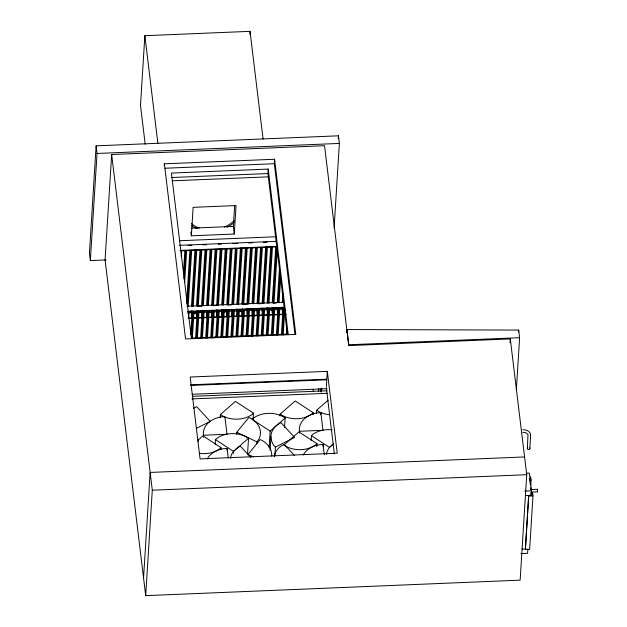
<?xml version="1.0" encoding="UTF-8"?>
<svg xmlns="http://www.w3.org/2000/svg" width="627" height="627" viewBox="0 0 627 627"><rect width="100%" height="100%" fill="white"/><g stroke="black" fill="none" stroke-linecap="round" stroke-linejoin="round"><path stroke-width="0.94" d="M527.346 448.626L527.997 434.55L525.779 432.685L522.832 432.293M530.583 435.318C530.755 431.392 526.178 429.487 522.847 429.761M529.862 448.76L530.599 435.067M334.089 228.15L339.372 143.426L338.455 135.816L96.119 145.84L89.434 252.963L90.351 260.573L105.987 259.931M90.351 260.573L97.036 153.458L96.119 145.84M111.661 154.524L105.077 259.962L145.699 595.65L520.144 580.155L526.727 474.71L510.292 338.917L348.737 345.602L324.543 145.715L111.661 154.524L152.283 490.204L145.699 595.65M263.081 139.131L250.032 31.35L144.853 35.7L140.503 105.438L145.198 144.281M164.25 165.724L164.368 163.819L274.602 159.258L295.795 334.395L185.561 338.956L164.368 163.819M143.552 577.882L150.135 472.437L524.572 456.942M181.219 256.631L181.579 250.831M183.429 273.607L184.871 250.408M184.04 278.686L185.717 250.377M184.636 282.511L186.627 250.62M186.603 303.358L189.918 250.204M191.353 235.807L193.132 207.349L236.042 205.578L234.263 234.028L191.353 235.807L190.89 231.998M187.261 306.227L190.765 250.165M187.34 306.501L190.835 250.447M188.178 306.47L191.682 250.408M187.99 313.712L188.037 311.501M188.531 318.516L188.954 311.744M191.172 310.882L191.666 317.889L192.011 310.851M191.47 306.047L194.973 249.993M192.387 306.297L195.812 249.961M190.796 334.528L192.246 311.329M193.226 306.258L196.729 250.204M191.58 335.453L193.085 311.298M191.47 338.635L193.163 311.572M192.317 338.604L194.002 311.541M196.517 305.843L200.021 249.781M197.364 305.804L200.859 249.75M197.137 310.921L196.713 317.685L196.094 312.607M197.434 306.086L200.938 250.024M195.6 338.18L197.293 311.117M198.281 306.047L201.776 249.993M196.517 338.423L198.132 311.086M197.364 338.392L199.049 311.329M201.267 310.467L201.761 317.474L202.106 310.428M201.51 306.595L205.068 249.577M202.482 305.874L205.907 249.538M200.656 337.977L202.341 310.914M203.328 305.843L206.824 249.781M201.557 336.973L203.187 310.874M201.573 338.219L203.258 311.157M202.474 337.216L204.096 311.117M206.314 310.255L206.808 317.262L203.885 317.387M206.62 305.42L210.116 249.366M207.161 310.224L207.239 313.845M207.459 305.388L210.899 250.298M206.808 317.262L207.231 310.498M207.537 305.67L211.033 249.609M205.703 337.765L207.388 310.702M208.376 305.631L211.871 249.577M206.604 336.762L207.749 318.398M207.874 316.463L208.235 310.671M206.62 338.008L208.305 310.945M207.459 337.977L209.152 310.914M211.667 305.216L215.163 249.154M203.516 437.176L203.352 433.516A23.677 17.768 3.6 0 1 221.033 416.908L224.874 416.649L227.005 434.276L203.634 435.24M212.279 310.294L211.855 317.058L211.244 311.98M212.584 305.459L216.08 249.397M210.75 337.553L212.443 310.49M213.423 305.427L216.918 249.366M211.589 337.522L213.282 310.459M211.667 337.796L213.352 310.733M212.506 337.765L214.199 310.702M216.417 309.84L216.903 316.847L217.326 310.083M216.715 305.004L220.21 248.95M217.553 304.973L221.057 248.911M217.632 305.247L221.127 249.193M215.798 337.35L217.491 310.287M218.47 305.216L221.974 249.154M216.644 337.31L217.788 318.947M217.906 317.011L218.329 310.247M216.715 337.592L218.408 310.53M217.616 336.589L219.246 310.49M221.464 309.628L221.958 316.635L222.381 309.871M221.762 304.793L225.265 248.739M222.609 304.761L224.051 281.562M224.176 279.634L226.104 248.707M222.679 305.043L226.175 248.982M220.845 337.138L222.538 310.075M223.518 305.004L227.021 248.95M221.692 337.099L223.377 310.044M215.179 444.465L215.476 439.621L216.895 438.297A23.677 17.768 3.6 0 1 245.478 436.384L248.535 438.257L247.508 454.716M221.762 337.381L223.455 310.318M222.609 337.35L224.294 310.287M226.809 304.589L230.313 248.527M220.234 417.441L220.414 414.533L235.431 401.39L253.473 413.169L253.104 418.977M227.656 304.55L231.151 248.496M227.429 309.667L227.005 316.431L226.386 311.353M227.726 304.832L231.23 248.778M225.892 336.926L227.585 309.863M234.263 234.028L233.346 226.418L234.647 205.546M228.573 304.8L232.068 248.739M226.739 336.895L227.82 319.496M227.946 317.56L228.424 309.832M226.809 337.169L228.502 310.106M227.656 337.138L229.341 310.075M220.869 449.567L220.986 447.631L202.952 435.851L197.944 440.232M231.559 309.213L232.053 316.22L232.476 309.456M231.857 304.377L235.36 248.323M232.703 304.346L234.09 282.111M234.208 280.183L235.964 252.156M236.081 250.22L236.199 248.284M232.774 304.62L236.277 248.566M230.948 336.723L232.633 309.66M249.852 34.258L250.032 31.35M233.62 304.589L237.116 248.527M231.786 336.683L232.209 329.92M232.327 327.984L233.479 309.62M231.865 336.965L233.55 309.903M232.766 335.962L234.388 309.863M226.998 450.398L227.115 448.462L223.275 448.72A23.677 17.768 3.6 0 0 207.216 459.011M237.523 309.244L237.1 316.008L236.606 309.001M236.912 304.173L240.407 248.112M237.751 304.134L241.246 248.08M237.829 304.416L241.324 248.355M235.995 336.511L237.68 309.448M238.668 304.377L242.163 248.323M236.834 336.48L238.464 310.381M236.912 336.754L238.597 309.691M237.751 336.723L239.443 309.66M241.959 303.962L245.455 247.9M233.393 453.337L233.518 451.401L237.304 447.843L240.392 446.165L250.706 457.428M242.978 301.023L245.996 252.705M246.121 250.769L246.301 247.869M242.571 309.04L242.147 315.804L241.536 310.726M242.876 304.205L246.372 248.151M241.042 336.299L242.735 309.236M243.715 304.173L247.21 248.112M241.881 336.268L243.511 310.169M241.959 336.542L243.644 309.487M236.677 434.197L236.794 432.254L248.88 417.464L250.894 418.358A23.677 17.768 3.6 0 1 258.794 439.394L256.913 441.886L256.796 443.822M242.798 336.511L244.491 309.448M246.709 308.586L247.203 315.593L247.618 308.829M247.007 303.75L250.502 247.696M247.845 303.719L251.349 247.657M247.924 303.993L251.419 247.939M246.09 336.096L247.783 309.033M248.762 303.962L252.266 247.9M246.936 336.056L247.234 331.228M247.351 329.293L248.504 310.929M247.007 336.338L248.7 309.276M247.908 335.335L249.538 309.236M251.756 308.374L252.25 315.381L252.673 308.617M252.054 303.546L255.557 247.485M253.018 301.571L256.035 253.253M256.153 251.317L256.396 247.453M252.971 303.789L256.467 247.728M251.137 335.884L252.83 308.821M253.81 303.75L257.313 247.696M252.054 336.127L253.669 308.79M252.9 336.096L254.586 309.033M257.101 303.335L260.605 247.273M258.003 302.332L261.443 247.242M257.721 308.413L257.297 315.177L256.678 310.099M258.018 303.578L261.522 247.524M256.192 335.672L257.877 308.609M258.865 303.546L262.36 247.485M257.031 335.641L257.274 331.777M257.391 329.841L258.536 311.478M257.101 335.915L258.794 308.86M287.425 334.646L267.925 173.538L268.207 169.078L171.437 173.083L191.4 338.071L288.169 334.066L268.207 169.078M257.948 335.884L259.633 308.821M261.851 307.959L262.345 314.966L262.768 308.202M262.157 303.123L265.652 247.069M263.058 302.12L264.806 274.093M264.923 272.165L266.067 253.802M266.193 251.866L266.491 247.03M263.066 303.366L266.569 247.312M261.24 335.469L262.925 308.406M263.912 303.335L267.408 247.273M262.157 335.711L263.771 308.366M263.058 334.708L264.68 308.609M274.305 164.015L274.602 159.258M266.898 307.747L267.392 314.762L267.815 307.99M267.204 302.919L270.699 246.858M268.121 303.162L271.538 246.826M266.287 335.257L267.972 308.194M268.959 303.123L272.455 247.069M267.126 335.226L267.306 332.326M267.431 330.39L268.575 312.027M268.693 310.091L268.818 308.163M267.204 335.5L268.889 308.437M268.042 335.469L269.735 308.406M272.251 302.708L275.747 246.646M273.09 302.669L274.838 274.642M274.963 272.714L276.593 246.615M272.863 307.786L272.439 314.55L271.828 309.472M273.168 302.951L276.664 246.897M271.334 335.045L273.027 307.982M274.007 302.919L277.447 247.822M272.251 335.288L273.866 307.951M273.09 335.257L274.783 308.194M277.001 307.332L277.495 314.339L277.91 307.575M277.299 302.496L279.47 267.705M269.124 447.6L270.151 431.133L285.167 417.99L282.111 416.116A23.677 17.768 3.6 0 0 253.527 418.029L252.117 419.361L270.151 431.133M278.216 302.739L280.081 272.784M276.382 334.842L278.075 307.779M279.054 302.708L280.567 278.545M277.228 334.802L277.346 332.874M277.463 330.938L278.913 307.739M270.072 450.249L270.919 436.69M277.299 335.084L278.991 308.022M278.2 334.081L279.83 307.982M282.048 307.12L282.542 314.135L282.965 307.363M282.346 302.292L282.887 293.593M283.263 302.535L283.506 298.664M281.429 334.63L283.122 307.567M282.346 334.873L284.039 307.81M274.861 455.813L275.402 447.098L274.015 445.679A23.677 17.768 3.6 0 1 277.957 424.338L281.045 422.669L294.58 437.442L275.402 447.098M283.192 334.842L284.815 308.743M280.05 416.038L280.167 414.102L295.184 400.951L313.218 412.731L313.1 414.666M286.484 334.418L286.845 328.619M284.564 427.677L285.167 417.99M299.494 433.21L299.33 429.542A23.677 17.768 3.6 0 1 317.011 412.934L320.852 412.676L322.983 430.302L299.612 431.266M311.157 440.491L311.454 435.647L312.873 434.323A23.677 17.768 3.6 0 1 332.294 429.848M316.494 413.107L316.674 410.199L328.117 400.183M318.61 391.334L318.79 388.426M316.784 446.565L316.964 443.657L298.93 431.878L283.913 445.029L286.97 446.902A23.677 17.768 3.6 0 0 315.553 444.99L316.964 443.657M320.436 391.797L320.624 388.889M321.494 392.024L321.745 388.121M320.734 414.612L320.852 412.676M338.274 138.732L338.455 135.816M326.377 386.585L327.325 371.356L190.169 377.031L200.076 458.893L337.232 453.219L327.325 371.356M322.976 446.432L323.093 444.496L319.253 444.747A23.677 17.768 3.6 0 0 303.194 455.037M346.762 332.451L346.943 329.536L518.686 330.076L519.611 337.694L516.327 390.276M510.049 342.82L510.292 338.917M518.56 332.028L518.686 330.076M525.434 549.597L528.702 495.401L525.355 548.962L525.434 549.597L529.643 549.424L532.981 495.863L532.597 492.689L531.759 492.728L531.578 495.643M529.729 480.415L529.854 478.472M530.097 481.983L530.223 480.031L531.061 480L530.677 476.826M530.755 484.867L531.061 480M527.879 548.86L527.605 553.32L520.872 553.602M526.468 473.189L529.353 473.064L531.5 490.831L531.226 495.299L530.881 492.493M253.473 413.169L252.054 414.494A23.677 17.768 3.6 0 1 223.471 416.406L220.414 414.533M220.986 447.631L219.575 448.963A23.677 17.768 3.6 0 1 199.268 453.321M313.218 412.731L311.807 414.063A23.677 17.768 3.6 0 1 283.224 415.967L280.167 414.102M333.282 443.869L329.496 447.427A23.677 17.768 3.6 0 0 326.393 454.363M230.415 458.337A23.677 17.768 3.6 0 1 233.518 451.401L248.535 438.257M333.07 444.3L329.496 447.427L311.454 435.647M537.402 489.295L537.488 491.827L537.402 489.295L530.669 489.577M193.61 408.302L196.698 406.625L210.233 421.407L196.282 428.429M97.036 153.458L339.372 143.426M165.066 168.24L274.32 163.718L294.933 334.026M171.155 177.543L267.925 173.538M172.174 180.827L268.764 176.83M191.407 228.15L233.346 226.418M179.322 240.752L276.013 236.755M179.181 245.345L275.943 241.34M187.951 245.463L191.862 245.298M202.607 244.859L206.518 244.695M218.251 244.209L221.355 244.083M232.907 243.605L237.798 243.401M248.543 242.955L252.454 242.79M263.207 242.351L267.118 242.187M179.8 250.424L276.554 246.419M180.741 250.863L277.51 246.858M187.536 306.219L283.31 302.261M197.278 306.297L201.189 306.141M212.741 305.662L216.824 305.49M227.577 305.043L231.481 304.887M243.033 304.408L247.124 304.236M257.869 303.789L261.78 303.633M273.325 303.154L276.444 303.021M188.147 311.298L283.929 307.332M188.116 311.784L283.898 307.818M188.617 312.92L191.893 312.779M193.5 312.716L217.13 311.737L217.444 314.276M218.909 311.666L222.185 311.525L222.491 314.064M223.8 311.462L231.614 311.133M234.545 311.016L236.504 310.937M239.436 310.812L241.387 310.733M244.318 310.608L246.278 310.53M249.209 310.412L252.14 310.287M254.092 310.208L257.023 310.083M258.982 310.004L261.914 309.879M263.865 309.801L267.776 309.644M269.735 309.558L272.667 309.44M274.618 309.354L277.714 309.229M279.509 309.158L282.769 309.017M193.469 313.194L197.38 313.038M209.105 312.552L212.036 312.426M223.768 311.94L226.7 311.823M239.404 311.298L241.356 311.219M254.068 310.686L256.999 310.569M269.704 310.044L272.635 309.918M188.249 318.03L202.599 317.442M208.775 317.184L242.006 315.812M243.958 315.726L285.983 313.986M188.218 318.516L201.902 317.952M203.861 317.873L206.792 317.748M208.744 317.67L237.084 316.494M239.044 316.416L241.975 316.29M243.927 316.212L285.951 314.472M519.611 337.694L348.784 344.764L346.943 329.536M190.694 384.806L326.542 379.178M190.773 385.44L326.62 379.813M192.168 394.281L327.043 388.701M192.583 396.327L327.129 390.762M191.917 398.905L327.443 393.301M152.283 490.204L526.727 474.71M524.768 491.113L531.5 490.831M531.72 492.07L537.488 491.827M525.457 495.534L532.064 495.259L531.759 492.728M528.773 496.035L532.981 495.863M522.111 549.095L525.959 548.938M236.794 432.254L256.913 441.886M253.332 456.879L248.08 454.363L260.166 439.574L262.18 440.467A23.677 17.768 3.6 0 1 271.695 456.119M316.674 410.199L319.731 412.072A23.677 17.768 3.6 0 0 329.778 414.721M215.476 439.621L233.518 451.401M294.51 455.617L284.203 444.355L281.115 446.024A23.677 17.768 3.6 0 0 274.226 456.527M197.309 440.013L198.602 441.416M530.081 482.265L530.387 484.804M530.732 487.657L530.967 489.562M531.312 492.414L531.72 495.8M326.314 387.533L334.356 453.987M323.093 444.496L324.331 454.7M313.124 389.296L313.359 391.24M252.783 312.81L252.987 314.503M247.634 312.175L247.939 314.715M242.578 312.387L242.994 315.765M237.429 311.744L237.947 315.977M232.382 311.956L232.789 315.342M227.233 311.321L227.64 314.699M212.083 311.948L212.287 313.641M227.115 448.462L228.236 457.741M144.853 35.7L157.894 143.489M529.423 447.858A1.27 0.956 3.1 0 1 529.588 449.198A1.27 0.956 3.1 0 1 527.801 449.285A1.27 0.956 3.1 0 1 527.636 447.937M234.106 220.539A25.354 16.6 -6.9 0 1 224.49 227.037M199.261 228.087A25.354 16.6 -6.9 0 1 191.509 223.525M234.404 222.209A27.063 17.721 -6.9 0 1 227.021 227.201M197.513 228.784A27.063 17.721 -6.9 0 1 191.439 225.406"/></g></svg>
